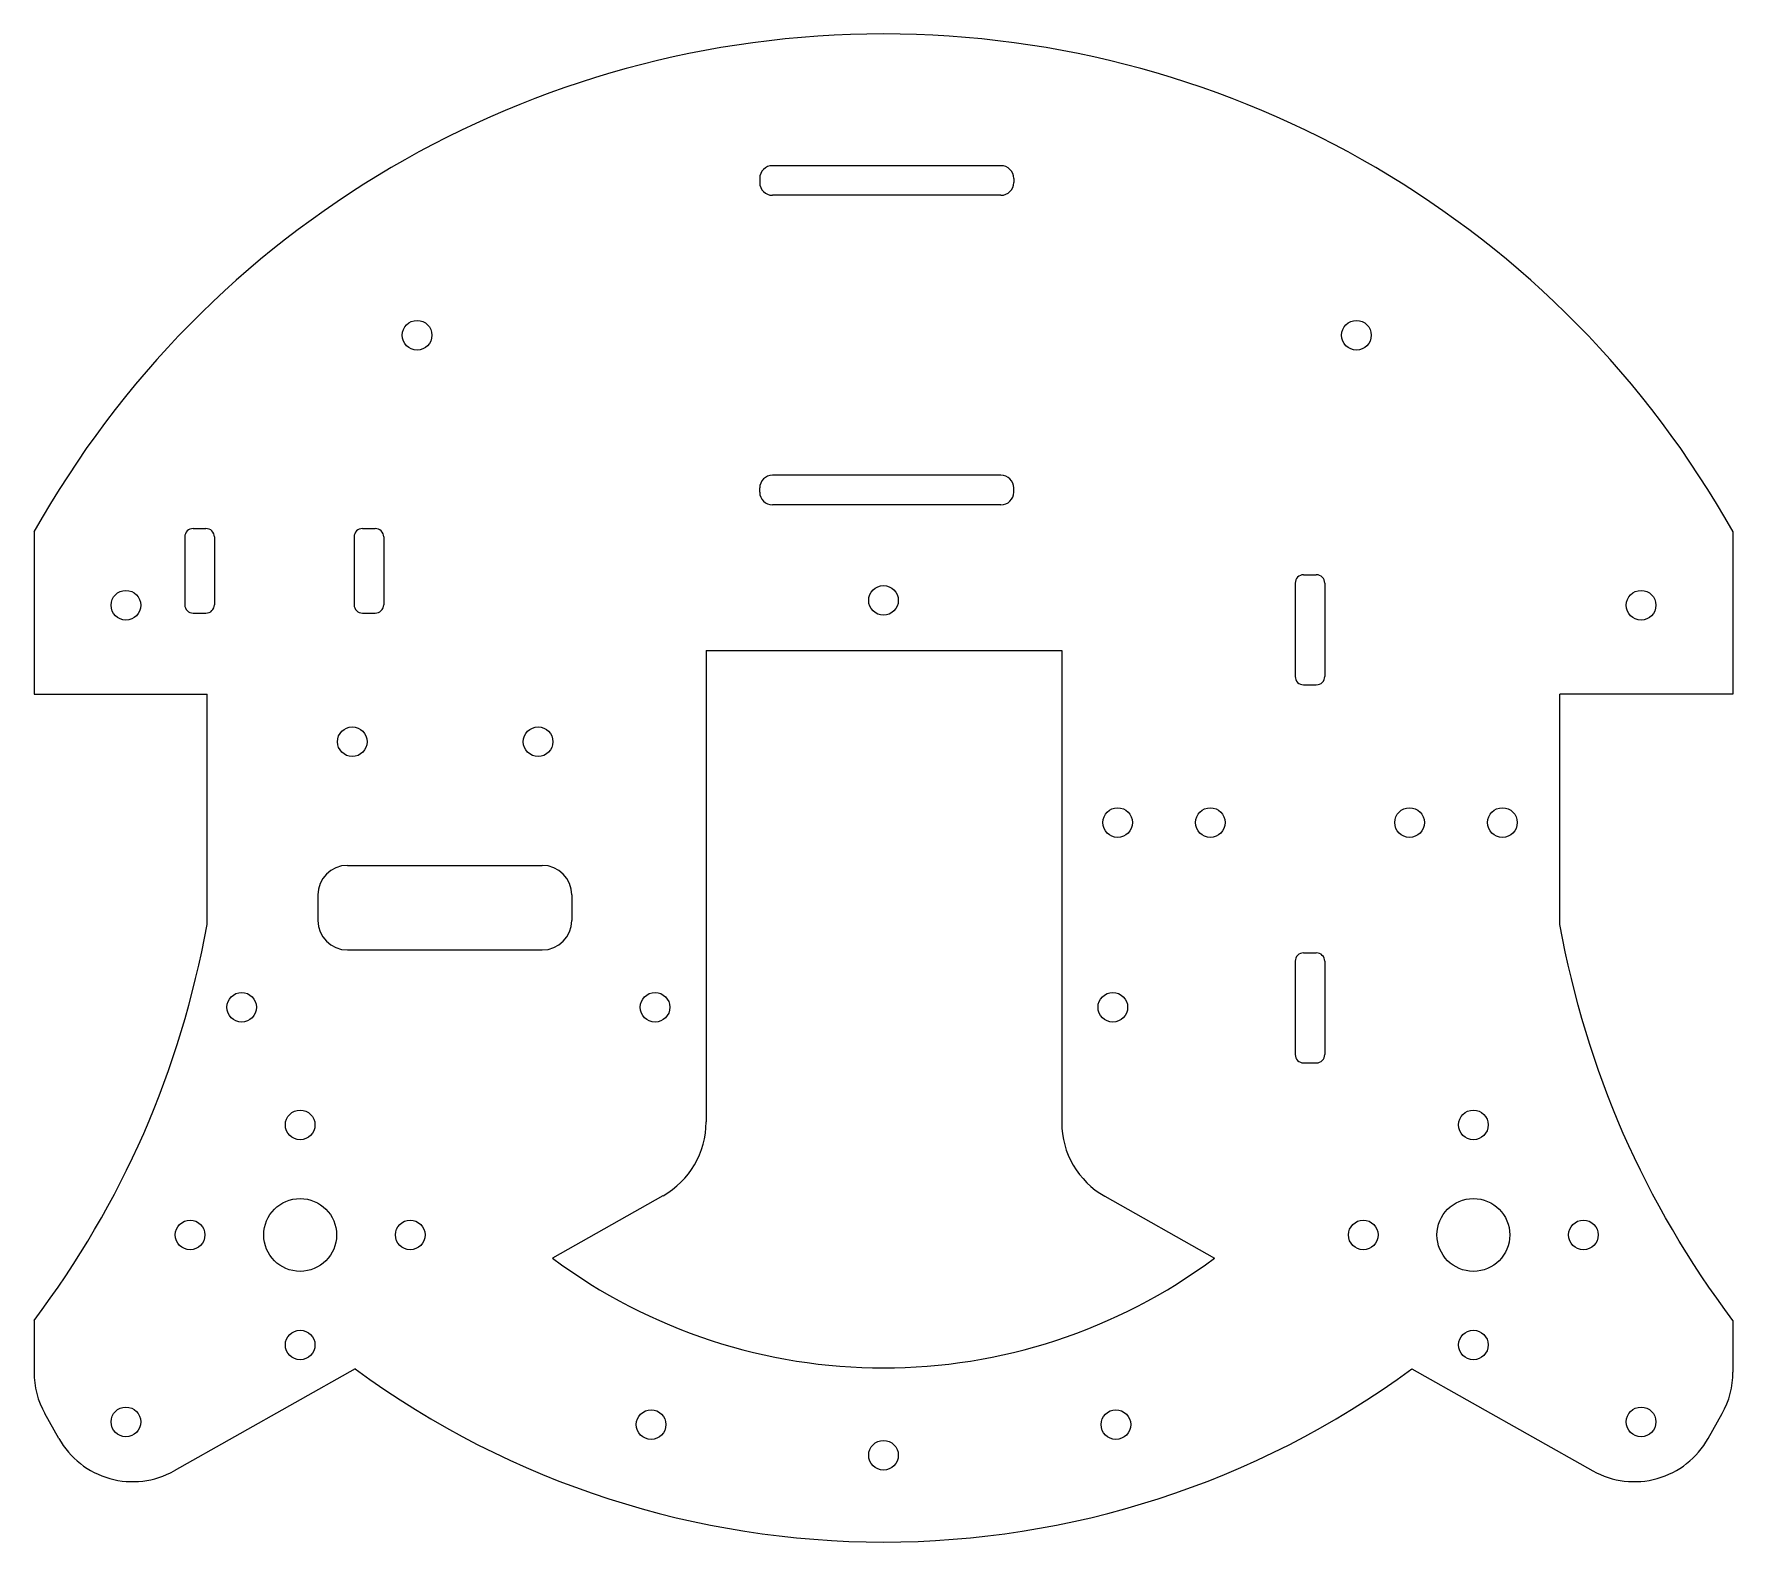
# Model space of a CAD drawing. Header units: millimetres. Extents: x -100 to 100, y -63 to 115.
import ezdxf

# ---------------------------------------------------------------- set-up
doc = ezdxf.new("R2010")
doc.units = ezdxf.units.MM

msp = doc.modelspace()

# ---------------------------------------------------------------- linework, layer by layer
at = {"color": 7, "linetype": 'Continuous', "lineweight": 15}
for p, q in [((13.88, 99.44), (-13.12, 99.44)), ((-14.62, 97.94), (-14.62, 97.44)), ((15.38, 97.94), (15.38, 97.44)), ((13.88, 95.94), (-13.12, 95.94)), ((13.88, 62.86), (-13.12, 62.86)), ((-14.62, 60.86), (-14.62, 61.36)), ((15.38, 60.86), (15.38, 61.36)), ((13.88, 59.36), (-13.12, 59.36)), ((-81.54, 56.57), (-80.04, 56.57)), ((-61.54, 56.57), (-60.04, 56.57)), ((-100.35, 56.16), (-100.35, 37)), ((-82.54, 55.57), (-82.54, 47.57)), ((-79.04, 55.57), (-79.04, 47.57)), ((-62.54, 55.57), (-62.54, 47.57)), ((-59.04, 55.57), (-59.04, 47.57)), ((100.35, 56.16), (100.35, 37)), ((49.63, 51.1), (51.13, 51.1)), ((48.63, 50.1), (48.63, 39.1)), ((52.13, 50.1), (52.13, 39.1)), ((-81.54, 46.57), (-80.04, 46.57)), ((-61.54, 46.57), (-60.04, 46.57)), ((-20.95, 42.16), (21.05, 42.16)), ((-20.95, 42.16), (-20.95, -13.55)), ((21.05, 42.16), (21.05, -13.61)), ((-100.35, 37), (-79.89, 37)), ((-79.89, 9.8), (-79.89, 37)), ((49.63, 38.1), (51.13, 38.1)), ((100.35, 37), (79.89, 37)), ((79.89, 9.8), (79.89, 37)), ((-63.32, 16.77), (-40.32, 16.77)), ((-66.82, 13.27), (-66.82, 10.27)), ((-36.82, 13.27), (-36.82, 10.27)), ((-63.32, 6.77), (-40.32, 6.77)), ((49.63, 6.43), (51.13, 6.43)), ((48.63, 5.43), (48.63, -5.57)), ((52.13, 5.43), (52.13, -5.57)), ((49.63, -6.57), (51.13, -6.57)), ((-26.05, -22.27), (-39.12, -29.63)), ((26.14, -22.32), (39.12, -29.63)), ((-100.35, -37), (-100.35, -43.1)), ((100.35, -37), (100.35, -43.1)), ((-62.41, -42.73), (-83.79, -54.76)), ((62.41, -42.73), (83.79, -54.76)), ((-97.41, -50.95), (-99.07, -48.01)), ((97.41, -50.95), (99.07, -48.01))]:
    msp.add_line(p, q, dxfattribs=at)
for centre, radius in [((-55.1, 79.4), 1.75), ((55.87, 79.4), 1.75), ((-89.49, 47.5), 1.75), ((0, 48.08), 1.75), ((89.49, 47.5), 1.75), ((-62.75, 31.38), 1.75), ((-40.8, 31.38), 1.75), ((27.66, 21.82), 1.75), ((38.61, 21.82), 1.75), ((62.14, 21.82), 1.75), ((73.11, 21.82), 1.75), ((-75.82, 0), 1.75), ((-26.99, 0), 1.75), ((27.09, 0), 1.75), ((-68.91, -13.9), 1.75), ((69.68, -13.9), 1.75), ((-68.91, -26.9), 4.3), ((69.68, -26.9), 4.3), ((-81.91, -26.9), 1.75), ((-55.91, -26.9), 1.75), ((56.68, -26.9), 1.75), ((82.68, -26.9), 1.75), ((-68.91, -39.9), 1.75), ((69.68, -39.9), 1.75), ((-89.49, -48.99), 1.75), ((-27.45, -49.31), 1.75), ((27.45, -49.31), 1.75), ((89.49, -48.99), 1.75), ((0, -52.93), 1.75)]:
    msp.add_circle(centre, radius, dxfattribs=at)
for centre, radius, start, end in [((0, 0), 115, 29.2339, 150.7661), ((-13.12, 97.94), 1.5, 90, 180), ((13.88, 97.94), 1.5, 0, 90), ((-13.12, 97.44), 1.5, 180, 270), ((13.88, 97.44), 1.5, 270, 0), ((-13.12, 61.36), 1.5, 90, 180), ((13.88, 61.36), 1.5, 0, 90), ((-13.12, 60.86), 1.5, 180, 270), ((13.88, 60.86), 1.5, 270, 0), ((-81.54, 55.57), 1, 90, 180), ((-80.04, 55.57), 1, 0, 90), ((-61.54, 55.57), 1, 90, 180), ((-60.04, 55.57), 1, 0, 90), ((49.63, 50.1), 1, 90, 180), ((51.13, 50.1), 1, 0, 90), ((-81.54, 47.57), 1, 180, 270), ((-80.04, 47.57), 1, 270, 0), ((-61.54, 47.57), 1, 180, 270), ((-60.04, 47.57), 1, 270, 0), ((49.63, 39.1), 1, 180, 270), ((51.13, 39.1), 1, 270, 0), ((-63.32, 13.27), 3.5, 90, 180), ((-40.32, 13.27), 3.5, 0, 90), ((-63.32, 10.27), 3.5, 180, 270), ((-40.32, 10.27), 3.5, 270, 0), ((49.63, 5.43), 1, 90, 180), ((51.13, 5.43), 1, 0, 90), ((49.63, -5.57), 1, 180, 270), ((51.13, -5.57), 1, 270, 0), ((-30.95, -13.55), 10, 299.3678, 0), ((31.05, -13.61), 10, 180, 240.6322), ((0, 22.81), 65.42, 233.275, 306.725), ((-90.35, -43.1), 10, 180, 209.3678), ((0, 42.29), 105.47, 233.7198, 306.2802), ((90.35, -43.1), 10, 330.6322, 0), ((-88.7, -46.05), 10, 209.3678, 299.3678), ((88.7, -46.05), 10, 240.6322, 330.6322)]:
    msp.add_arc(centre, radius, start, end, dxfattribs=at)
for points in [[(-100.35, -37), (-89.89, -23.13), (-83.07, -7.53), (-79.89, 9.8)], [(100.35, -37), (89.89, -23.13), (83.07, -7.53), (79.89, 9.8)]]:
    msp.add_open_spline(points, degree=3, dxfattribs=at)

doc.saveas('drawing.dxf')
